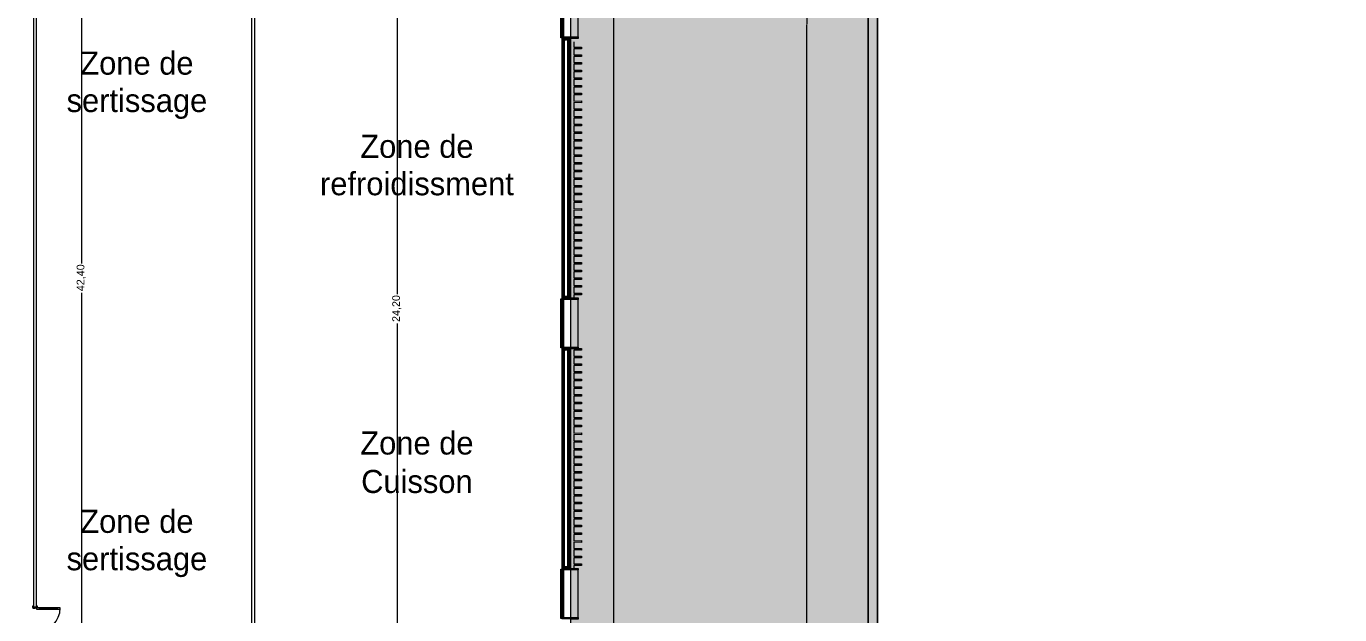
# Model space of a CAD drawing. Header units: millimetres. Extents: x -284281 to 1648660, y -821378 to -151356.
# Drawn here: x 226536 to 269221, y -234850 to -215721 of the extents above; entities that cross this region are included whole.
import ezdxf

# ---------------------------------------------------------------- set-up
doc = ezdxf.new("R2010")
doc.units = ezdxf.units.MM
doc.header["$MEASUREMENT"] = 0
doc.set_wipeout_variables(frame=1)
doc.linetypes.add('Traits', pattern=[282.222223, 141.111112, -141.111112])
doc.linetypes.add('Wipeout_Contour', pattern=[1000, 0, -1000])
for name, color, linetype in [('Cotations - 1_100', 7, 'Continuous'), ('Divers - Dessin général', 7, 'Continuous'), ('Fenêtres ARCHICAD', 7, 'Continuous'), ('Hachure', 7, 'Continuous'), ('Nouveau_0', 7, 'Continuous'), ('Portes ARCHICAD', 7, 'Continuous'), ('Sols_ Dalles', 7, 'Continuous'), ('Structure - Murs extérieurs', 7, 'Continuous'), ('TopoAlt', 7, 'Continuous')]:
    doc.layers.add(name, color=color, linetype=linetype)
doc.styles.add('STYLE_GENERE_1', font='AGENCYR.TTF')
doc.styles.add('STYLE_GENERE_2', font='arial.ttf')
doc.dimstyles.new('STYLE_GENERE__4', dxfattribs={"dimtxt": 250, "dimasz": 190, "dimexe": 0.18, "dimexo": 0.0625, "dimgap": 0, "dimtad": 0, "dimlfac": 0.001, "dimzin": 0, "dimdsep": 46, "dimtxsty": 'STYLE_GENERE_2', "dimblk": 'ARROWHEAD_6', "dimblk1": 'ARROWHEAD_6', "dimblk2": 'ARROWHEAD_6', "dimcen": 0.09, "dimse1": 1, "dimse2": 1, "dimclrd": 7, "dimclre": 7, "dimclrt": 7, "dimazin": 0, "dimtfac": 1, "dimtdec": 4, "dimtmove": 0, "dimatfit": 3, "dimfxl": 1, "dimtolj": 1, "dimtzin": 0, "dimarcsym": 0})
pattern_1 = [(45, (0, 175), (-55.684659, 55.684659), [0, -52.5, 0, -78.75]), (110, (175, 175), (74.000794, 26.934086), [0, -38.5, 0, -66.5])]
pattern_2 = [(45, (0, 0), (-7.0710678, 7.0710678), [])]

# ---------------------------------------------------------------- blocks, each defined once
blk = doc.blocks.new('Dalle_15_1', base_point=(153176, -163719))
at = {"linetype": 'Continuous', "lineweight": 0, "true_color": 0x90b349}
blk.add_hatch(color=55, dxfattribs=at).paths.add_polyline_path([(153176, -163719), (153156, -271725), (155117, -271706), (155135, -165720), (251905, -165737), (251887, -265587), (253887, -265588), (253906, -163738)])
at = {"color": 7, "linetype": 'Continuous', "lineweight": 5, "flags": 128}
blk.add_lwpolyline([(153176, -163719), (153156, -271725), (155117, -271706), (155135, -165720), (251905, -165737), (251887, -265587), (253887, -265588), (253906, -163738)], close=True, dxfattribs=at)
blk = doc.blocks.new('Fenêtre 25')
at = {"layer": 'Fenêtres ARCHICAD', "color": 7, "linetype": 'Continuous', "lineweight": 5}
for p, q in [((-800, 0), (-800, 33)), ((-800, 33), (800, 33)), ((800, 33), (800, 0)), ((-825, -530), (-825, -280)), ((-825, -280), (-775, -280)), ((-825, -280), (-800, -280)), ((-825, -280), (-800, -280)), ((-800, -30), (800, -30)), ((-800, -280), (-800, -50)), ((-800, -50), (-775, -50)), ((-800, -265), (-800, -280)), ((-800, -265), (-800, -280)), ((-775, -280), (-800, -280)), ((-775, -50), (-775, -280)), ((-775, -280), (-775, -530)), ((775, -280), (775, -50)), ((775, -50), (800, -50)), ((800, -280), (775, -280)), ((775, -280), (825, -280)), ((775, -530), (775, -280)), ((800, -50), (800, -280)), ((800, -265), (800, -280)), ((800, -265), (800, -280)), ((800, -280), (825, -280)), ((800, -280), (825, -280)), ((825, -280), (825, -530)), ((-775, -530), (-825, -530)), ((-775, -530), (775, -530)), ((825, -530), (775, -530))]:
    blk.add_line(p, q, dxfattribs=at)
at = {"layer": 'Fenêtres ARCHICAD', "color": 7, "linetype": 'Traits', "lineweight": 5}
blk.add_line((-800, 0), (800, 0), dxfattribs=at)
at = {"color": 254, "linetype": 'Wipeout_Contour', "lineweight": 0, "ltscale": 3003.33026}
blk.add_wipeout([(-750, 0), (-750, -50), (750, -50), (750, 0)], dxfattribs=at).dxf.layer = 'Fenêtres ARCHICAD'
at = {"layer": 'Fenêtres ARCHICAD', "color": 7, "linetype": 'Continuous', "lineweight": 5}
for p, q in [((-800, 0), (-750, 0)), ((-800, 0), (-800, -15)), ((-800, 0), (-800, -15)), ((-750, 0), (-750, -50)), ((-750, 0), (750, 0)), ((750, -50), (750, 0)), ((750, 0), (800, 0)), ((800, 0), (800, -15)), ((800, 0), (800, -15)), ((-800, -15), (-800, -50)), ((-800, -15), (-800, -50)), ((-750, -50), (-800, -50)), ((-800, -50), (-800, -85)), ((-800, -50), (-800, -85)), ((-800, -85), (-800, -195)), ((-800, -85), (-800, -195)), ((-800, -85), (-800, -195)), ((-800, -85), (-800, -195)), ((-800, -195), (-800, -265)), ((-800, -195), (-800, -265)), ((-800, -195), (-800, -265)), ((-800, -195), (-800, -265)), ((-750, -25), (750, -25)), ((750, -50), (-750, -50)), ((800, -50), (750, -50)), ((800, -15), (800, -50)), ((800, -15), (800, -50)), ((800, -50), (800, -85)), ((800, -50), (800, -85)), ((800, -85), (800, -195)), ((800, -85), (800, -195)), ((800, -85), (800, -195)), ((800, -85), (800, -195)), ((800, -195), (800, -265)), ((800, -195), (800, -265)), ((800, -195), (800, -265)), ((800, -195), (800, -265))]:
    blk.add_line(p, q, dxfattribs=at)
blk = doc.blocks.new('Mur_2_1', base_point=(244226, -173396))
at = {"color": 254, "linetype": 'Wipeout_Contour', "lineweight": 0, "ltscale": 1315751.663268873}
blk.add_wipeout([(244211, -216093), (244211, -224578), (244226, -224578), (244226, -216093)], dxfattribs=at)
at = {"color": 254, "linetype": 'Wipeout_Contour', "lineweight": 0, "ltscale": 1341315.311394663}
blk.add_wipeout([(244211, -226178), (244211, -233369), (244226, -233369), (244226, -226178)], dxfattribs=at)
at = {"linetype": 'Continuous', "lineweight": 5, "true_color": 0x5f5f5f}
h = blk.add_hatch(dxfattribs=at)
h.set_pattern_fill('ENDUIT_0001', color=251, style=0, pattern_type=2)
h.set_pattern_definition(pattern_1)
h.paths.add_polyline_path([(244211, -216093), (244211, -224578), (244226, -224578), (244226, -216093)])
h = blk.add_hatch(dxfattribs=at)
h.set_pattern_fill('ENDUIT_0001', color=251, style=0, pattern_type=2)
h.set_pattern_definition(pattern_1)
h.paths.add_polyline_path([(244211, -226178), (244211, -233369), (244226, -233369), (244226, -226178)])
at = {"color": 254, "linetype": 'Wipeout_Contour', "lineweight": 0, "ltscale": 1315624.458814037}
blk.add_wipeout([(244141, -216163), (244141, -224508), (244211, -224578), (244211, -216093)], dxfattribs=at)
at = {"color": 254, "linetype": 'Wipeout_Contour', "lineweight": 0, "ltscale": 1341190.71411763}
blk.add_wipeout([(244141, -226248), (244141, -233299), (244211, -233369), (244211, -226178)], dxfattribs=at)
at = {"linetype": 'Continuous', "lineweight": 5, "true_color": 0x5f5f5f}
h = blk.add_hatch(dxfattribs=at)
h.set_pattern_fill('BRIQUES_TERRE_CUITE__INT_97', color=251, style=0, pattern_type=2)
h.set_pattern_definition(pattern_2)
h.paths.add_polyline_path([(244141, -216163), (244141, -224508), (244211, -224578), (244211, -216093)])
h = blk.add_hatch(dxfattribs=at)
h.set_pattern_fill('BRIQUES_TERRE_CUITE__INT_97', color=251, style=0, pattern_type=2)
h.set_pattern_definition(pattern_2)
h.paths.add_polyline_path([(244141, -226248), (244141, -233299), (244211, -233369), (244211, -226178)])
at = {"color": 254, "linetype": 'Wipeout_Contour', "lineweight": 0, "ltscale": 1315356.219160393}
blk.add_wipeout([(244141, -216163), (244031, -216163), (244031, -224508), (244141, -224508)], dxfattribs=at)
at = {"color": 254, "linetype": 'Wipeout_Contour', "lineweight": 0, "ltscale": 1340927.774220479}
blk.add_wipeout([(244141, -226248), (244031, -226248), (244031, -233299), (244141, -233299)], dxfattribs=at)
at = {"color": 254, "linetype": 'Wipeout_Contour', "lineweight": 0, "ltscale": 1314964.803627655}
blk.add_wipeout([(243961, -216093), (243946, -216093), (243946, -224578), (243961, -224578)], dxfattribs=at)
at = {"color": 254, "linetype": 'Wipeout_Contour', "lineweight": 0, "ltscale": 1340543.472664975}
blk.add_wipeout([(243961, -226178), (243946, -226178), (243946, -233369), (243961, -233369)], dxfattribs=at)
at = {"linetype": 'Continuous', "lineweight": 5, "true_color": 0x5f5f5f}
h = blk.add_hatch(dxfattribs=at)
h.set_pattern_fill('ENDUIT_0001', color=251, style=0, pattern_type=2)
h.set_pattern_definition(pattern_1)
h.paths.add_polyline_path([(243961, -216093), (243946, -216093), (243946, -224578), (243961, -224578)])
h = blk.add_hatch(dxfattribs=at)
h.set_pattern_fill('ENDUIT_0001', color=251, style=0, pattern_type=2)
h.set_pattern_definition(pattern_1)
h.paths.add_polyline_path([(243961, -226178), (243946, -226178), (243946, -233369), (243961, -233369)])
at = {"color": 254, "linetype": 'Wipeout_Contour', "lineweight": 0, "ltscale": 1315090.97567144}
blk.add_wipeout([(243961, -224578), (244031, -224578), (244031, -216093), (243961, -216093)], dxfattribs=at)
at = {"color": 254, "linetype": 'Wipeout_Contour', "lineweight": 0, "ltscale": 1340667.235294394}
blk.add_wipeout([(243961, -233369), (244031, -233369), (244031, -226178), (243961, -226178)], dxfattribs=at)
at = {"linetype": 'Continuous', "lineweight": 5, "true_color": 0x5f5f5f}
h = blk.add_hatch(dxfattribs=at)
h.set_pattern_fill('BRIQUES_TERRE_CUITE__INT_97', color=251, style=0, pattern_type=2)
h.set_pattern_definition(pattern_2)
h.paths.add_polyline_path([(243961, -224578), (244031, -224578), (244031, -216093), (243961, -216093)])
h = blk.add_hatch(dxfattribs=at)
h.set_pattern_fill('BRIQUES_TERRE_CUITE__INT_97', color=251, style=0, pattern_type=2)
h.set_pattern_definition(pattern_2)
h.paths.add_polyline_path([(243961, -233369), (244031, -233369), (244031, -226178), (243961, -226178)])
at = {"color": 254, "linetype": 'Wipeout_Contour', "lineweight": 0, "ltscale": 1304133.142548363}
blk.add_wipeout([(244141, -216163), (244211, -216093), (244031, -216093), (244031, -216163)], dxfattribs=at)
at = {"color": 254, "linetype": 'Wipeout_Contour', "lineweight": 0, "ltscale": 1326685.764838751}
blk.add_wipeout([(244141, -224508), (244031, -224508), (244031, -224578), (244211, -224578)], dxfattribs=at)
at = {"color": 254, "linetype": 'Wipeout_Contour', "lineweight": 0, "ltscale": 1331217.230596398}
blk.add_wipeout([(244141, -226248), (244211, -226178), (244031, -226178), (244031, -226248)], dxfattribs=at)
at = {"color": 254, "linetype": 'Wipeout_Contour', "lineweight": 0, "ltscale": 1350742.399114653}
blk.add_wipeout([(244141, -233299), (244031, -233299), (244031, -233369), (244211, -233369)], dxfattribs=at)
at = {"linetype": 'Continuous', "lineweight": 5, "true_color": 0x5f5f5f}
h = blk.add_hatch(dxfattribs=at)
h.set_pattern_fill('BRIQUES_TERRE_CUITE__INT_97', color=251, style=0, pattern_type=2)
h.set_pattern_definition(pattern_2)
h.paths.add_polyline_path([(244141, -216163), (244211, -216093), (244031, -216093), (244031, -216163)])
h = blk.add_hatch(dxfattribs=at)
h.set_pattern_fill('BRIQUES_TERRE_CUITE__INT_97', color=251, style=0, pattern_type=2)
h.set_pattern_definition(pattern_2)
h.paths.add_polyline_path([(244141, -224508), (244031, -224508), (244031, -224578), (244211, -224578)])
h = blk.add_hatch(dxfattribs=at)
h.set_pattern_fill('BRIQUES_TERRE_CUITE__INT_97', color=251, style=0, pattern_type=2)
h.set_pattern_definition(pattern_2)
h.paths.add_polyline_path([(244141, -226248), (244211, -226178), (244031, -226178), (244031, -226248)])
h = blk.add_hatch(dxfattribs=at)
h.set_pattern_fill('BRIQUES_TERRE_CUITE__INT_97', color=251, style=0, pattern_type=2)
h.set_pattern_definition(pattern_2)
h.paths.add_polyline_path([(244141, -233299), (244031, -233299), (244031, -233369), (244211, -233369)])
at = {"color": 7, "linetype": 'Continuous', "lineweight": 5}
for p, q in [((243946, -216093), (243961, -216093)), ((243961, -216093), (243961, -224578)), ((243961, -216093), (243996, -216093)), ((243996, -216093), (244031, -216093)), ((244031, -216093), (244141, -216093)), ((244031, -216093), (244141, -216093)), ((244031, -224508), (244031, -216163)), ((244141, -216163), (244031, -216163)), ((244141, -216093), (244211, -216093)), ((244141, -216093), (244211, -216093)), ((244141, -224508), (244141, -216163)), ((244211, -224578), (244211, -216093)), ((244211, -216093), (244226, -216093)), ((244226, -216118), (244226, -216093)), ((244141, -224508), (244031, -224508)), ((243946, -224578), (243961, -224578)), ((243961, -224578), (243996, -224578)), ((243996, -224578), (244031, -224578)), ((244031, -224578), (244141, -224578)), ((244031, -224578), (244141, -224578)), ((244141, -224578), (244211, -224578)), ((244141, -224578), (244211, -224578)), ((244211, -224578), (244226, -224578)), ((244226, -224578), (244226, -224553)), ((243946, -226178), (243961, -226178)), ((243961, -226178), (243961, -233369)), ((243961, -226178), (243996, -226178)), ((243996, -226178), (244031, -226178)), ((244031, -226178), (244141, -226178)), ((244031, -226178), (244141, -226178)), ((244141, -226178), (244211, -226178)), ((244141, -226178), (244211, -226178)), ((244211, -233369), (244211, -226178)), ((244211, -226178), (244226, -226178)), ((244226, -226203), (244226, -226178)), ((244031, -233299), (244031, -226248)), ((244141, -226248), (244031, -226248)), ((244141, -233299), (244141, -226248)), ((243946, -233369), (243961, -233369)), ((243961, -233369), (243996, -233369)), ((243996, -233369), (244031, -233369)), ((244141, -233299), (244031, -233299)), ((244031, -233369), (244141, -233369)), ((244031, -233369), (244141, -233369)), ((244141, -233369), (244211, -233369)), ((244141, -233369), (244211, -233369)), ((244211, -233369), (244226, -233369)), ((244226, -233369), (244226, -233344))]:
    blk.add_line(p, q, dxfattribs=at)
at = {"color": 7, "linetype": 'Continuous', "lineweight": 5, "flags": 128}
for points in [[(243946, -216093), (243946, -224578)], [(244226, -224578), (244226, -216093)], [(243946, -226178), (243946, -233369)], [(244226, -233369), (244226, -226178)]]:
    blk.add_lwpolyline(points, dxfattribs=at)
at = {"layer": 'Fenêtres ARCHICAD', "color": 7, "linetype": 'Continuous', "lineweight": 5, "zscale": 1000, "rotation": 89.99999999999997}
for p in [(243946, -215293), (243946, -225378), (243946, -234169)]:
    blk.add_blockref('Fenêtre 25', p, dxfattribs=at)
blk = doc.blocks.new('Mur_54_1', base_point=(254206, -163438))
at = {"layer": 'TopoAlt', "color": 211, "linetype": 'Continuous', "lineweight": 5, "true_color": 0xfe55ff, "flags": 128}
for points in [[(253906, -163738), (253886, -270769)], [(254186, -271068), (254206, -163738)]]:
    blk.add_lwpolyline(points, dxfattribs=at)
blk = doc.blocks.new('Porte double 25_8')
at = {"layer": 'Portes ARCHICAD', "color": 7, "linetype": 'Continuous', "lineweight": 5}
for p, q in [((-772, 772), (-772, 672)), ((-732, 772), (-772, 772)), ((-772, 672), (-732, 672)), ((-752, 672), (-752, 100)), ((-732, 672), (-732, 772)), ((732, 672), (732, 772)), ((732, 772), (772, 772)), ((772, 672), (732, 672)), ((752, 672), (752, 100)), ((772, 772), (772, 672)), ((-787, 4), (-837, 4)), ((-837, 4), (-837, -15)), ((-772, 0), (-800, 0)), ((-800, 0), (-800, -115)), ((-787, -15), (-787, 4)), ((-732, 100), (-772, 100)), ((-772, 100), (-772, 0)), ((-772, -40), (-772, 0)), ((-772, 0), (-732, 0)), ((-732, 0), (-732, 100)), ((732, 0), (732, 100)), ((732, 100), (772, 100)), ((772, 0), (732, 0)), ((772, 100), (772, 0)), ((800, 0), (772, 0)), ((772, 0), (772, -40)), ((837, 4), (787, 4)), ((787, 4), (787, -15)), ((800, -115), (800, 0)), ((837, -15), (837, 4)), ((-837, -15), (-787, -15)), ((-800, -15), (-837, -15)), ((-800, -15), (-837, -15)), ((-787, -115), (-837, -115)), ((-837, -115), (-837, -134)), ((-800, -115), (-837, -115)), ((-800, -115), (-837, -115)), ((-837, -134), (-787, -134)), ((-800, -115), (-800, -15)), ((-800, -115), (-800, -15)), ((-800, -115), (-760, -115)), ((-787, -134), (-787, -115)), ((-760, -40), (-772, -40)), ((-760, -115), (-760, -40)), ((772, -40), (760, -40)), ((760, -40), (760, -115)), ((760, -115), (800, -115)), ((787, -15), (837, -15)), ((837, -115), (787, -115)), ((787, -115), (787, -134)), ((787, -134), (837, -134)), ((800, -115), (800, -15)), ((800, -115), (800, -15)), ((800, -15), (837, -15)), ((800, -15), (837, -15)), ((800, -115), (837, -115)), ((800, -115), (837, -115)), ((837, -134), (837, -115))]:
    blk.add_line(p, q, dxfattribs=at)
at = {"layer": 'Portes ARCHICAD', "color": 7, "linetype": 'Continuous', "lineweight": 5, "flags": 128}
for points in [[(-772, 672), (-772, 100), (-752, 100), (-752, 672)], [(-752, 672), (-752, 100), (-732, 100), (-732, 672)], [(752, 672), (752, 100), (732, 100), (732, 672)], [(772, 672), (772, 100), (752, 100), (752, 672)]]:
    blk.add_lwpolyline(points, close=True, dxfattribs=at)
at = {"layer": 'Portes ARCHICAD', "color": 7, "linetype": 'Continuous', "lineweight": 5}
for centre, start, end in [((-772, 0), 0, 90), ((772, 0), 90, 180)]:
    blk.add_arc(centre, 772, start, end, dxfattribs=at)
blk = doc.blocks.new('Mur_173_1', base_point=(233861, -237106))
at = {"layer": 'Structure - Murs extérieurs', "color": 7, "linetype": 'Continuous', "lineweight": 5}
for p, q in [((233861, -213176), (233861, -213139)), ((233861, -213176), (233961, -213176)), ((233961, -213176), (233961, -213139)), ((233861, -214776), (233861, -214813)), ((233861, -214776), (233961, -214776)), ((233961, -214776), (233961, -214813))]:
    blk.add_line(p, q, dxfattribs=at)
at = {"layer": 'Structure - Murs extérieurs', "color": 7, "linetype": 'Continuous', "lineweight": 5, "flags": 128}
for points in [[(233861, -212806), (233861, -213176)], [(233961, -213176), (233961, -212806)], [(233861, -214776), (233861, -237006)], [(233961, -237006), (233961, -214776)]]:
    blk.add_lwpolyline(points, dxfattribs=at)
at = {"layer": 'Portes ARCHICAD', "color": 7, "linetype": 'Continuous', "lineweight": 5, "zscale": 1000, "rotation": 270}
blk.add_blockref('Porte double 25_8', (233976, -213976), dxfattribs=at)
blk = doc.blocks.new('Porte double 25_7')
at = {"layer": 'Portes ARCHICAD', "color": 7, "linetype": 'Continuous', "lineweight": 5}
for p, q in [((-772, 772), (-772, 672)), ((-732, 772), (-772, 772)), ((-772, 672), (-732, 672)), ((-752, 672), (-752, 100)), ((-732, 672), (-732, 772)), ((732, 672), (732, 772)), ((732, 772), (772, 772)), ((772, 672), (732, 672)), ((752, 672), (752, 100)), ((772, 772), (772, 672)), ((-837, 0), (-837, 19)), ((-837, 19), (-787, 19)), ((-787, 0), (-837, 0)), ((-800, 0), (-837, 0)), ((-800, 0), (-837, 0)), ((-772, 0), (-800, 0)), ((-800, 0), (-800, -115)), ((-800, 0), (-800, -100)), ((-800, 0), (-800, -100)), ((-787, 19), (-787, 0)), ((-732, 100), (-772, 100)), ((-772, 100), (-772, 0)), ((-772, -40), (-772, 0)), ((-772, 0), (-732, 0)), ((-732, 0), (-732, 100)), ((732, 0), (732, 100)), ((732, 100), (772, 100)), ((772, 0), (732, 0)), ((772, 100), (772, 0)), ((800, 0), (772, 0)), ((772, 0), (772, -40)), ((787, 19), (837, 19)), ((787, 0), (787, 19)), ((837, 0), (787, 0)), ((800, -115), (800, 0)), ((800, 0), (800, -100)), ((800, 0), (800, -100)), ((800, 0), (837, 0)), ((800, 0), (837, 0)), ((837, 19), (837, 0)), ((-837, -119), (-837, -100)), ((-837, -100), (-787, -100)), ((-800, -100), (-837, -100)), ((-800, -100), (-837, -100)), ((-787, -119), (-837, -119)), ((-800, -115), (-760, -115)), ((-787, -100), (-787, -119)), ((-760, -40), (-772, -40)), ((-760, -115), (-760, -40)), ((772, -40), (760, -40)), ((760, -40), (760, -115)), ((760, -115), (800, -115)), ((787, -100), (837, -100)), ((787, -119), (787, -100)), ((837, -119), (787, -119)), ((800, -100), (837, -100)), ((800, -100), (837, -100)), ((837, -100), (837, -119))]:
    blk.add_line(p, q, dxfattribs=at)
at = {"layer": 'Portes ARCHICAD', "color": 7, "linetype": 'Continuous', "lineweight": 5, "flags": 128}
for points in [[(-772, 672), (-772, 100), (-752, 100), (-752, 672)], [(-752, 672), (-752, 100), (-732, 100), (-732, 672)], [(752, 672), (752, 100), (732, 100), (732, 672)], [(772, 672), (772, 100), (752, 100), (752, 672)]]:
    blk.add_lwpolyline(points, close=True, dxfattribs=at)
at = {"layer": 'Portes ARCHICAD', "color": 7, "linetype": 'Continuous', "lineweight": 5}
for centre, start, end in [((-772, 0), 0, 90), ((772, 0), 90, 180)]:
    blk.add_arc(centre, 772, start, end, dxfattribs=at)
blk = doc.blocks.new('Mur_174_1', base_point=(226766, -237106))
at = {"layer": 'Structure - Murs extérieurs', "color": 7, "linetype": 'Continuous', "lineweight": 5}
for p, q in [((226766, -234600), (226766, -234563)), ((226866, -234600), (226766, -234600)), ((226866, -234600), (226866, -234563))]:
    blk.add_line(p, q, dxfattribs=at)
at = {"layer": 'Structure - Murs extérieurs', "color": 7, "linetype": 'Continuous', "lineweight": 5, "flags": 128}
for points in [[(226766, -187606), (226766, -234600)], [(226866, -234600), (226866, -202706)]]:
    blk.add_lwpolyline(points, dxfattribs=at)
at = {"layer": 'Portes ARCHICAD', "color": 7, "linetype": 'Continuous', "lineweight": 5, "zscale": 1000, "rotation": 270}
blk.add_blockref('Porte double 25_7', (226866, -235400), dxfattribs=at)
blk = doc.blocks.new('Tôle profilée 25_8')
at = {"color": 7, "linetype": 'Continuous', "lineweight": 5}
for p, q in [((-250, 7177.5), (-250, 7150)), ((0, 7176.5), (-250, 7177.5)), ((-250, 7150), (-250, 7122.5)), ((-250, 7122.5), (0, 7123.5)), ((-250, 6927.5), (-250, 6900)), ((0, 6926.5), (-250, 6927.5)), ((-250, 6900), (-250, 6872.5)), ((-250, 6872.5), (0, 6873.5)), ((0, 7191.9), (0, 7176.5)), ((0, 7123.5), (0, 6926.5)), ((0, 6873.5), (0, 6676.5)), ((-250, 6677.5), (-250, 6650)), ((0, 6676.5), (-250, 6677.5)), ((-250, 6650), (-250, 6622.5)), ((-250, 6622.5), (0, 6623.5)), ((-250, 6427.5), (-250, 6400)), ((0, 6426.5), (-250, 6427.5)), ((0, 6623.5), (0, 6426.5)), ((-250, 6400), (-250, 6372.5)), ((-250, 6372.5), (0, 6373.5)), ((-250, 6177.5), (-250, 6150)), ((0, 6176.5), (-250, 6177.5)), ((-250, 6150), (-250, 6122.5)), ((-250, 6122.5), (0, 6123.5)), ((0, 6373.5), (0, 6176.5)), ((0, 6123.5), (0, 5926.5)), ((-250, 5927.5), (-250, 5900)), ((0, 5926.5), (-250, 5927.5)), ((-250, 5900), (-250, 5872.5)), ((-250, 5872.5), (0, 5873.5)), ((-250, 5677.5), (-250, 5650)), ((0, 5676.5), (-250, 5677.5)), ((-250, 5650), (-250, 5622.5)), ((-250, 5622.5), (0, 5623.5)), ((0, 5873.5), (0, 5676.5)), ((0, 5623.5), (0, 5426.5)), ((-250, 5427.5), (-250, 5400)), ((0, 5426.5), (-250, 5427.5)), ((-250, 5400), (-250, 5372.5)), ((-250, 5372.5), (0, 5373.5)), ((-250, 5177.5), (-250, 5150)), ((0, 5176.5), (-250, 5177.5)), ((-250, 5150), (-250, 5122.5)), ((-250, 5122.5), (0, 5123.5)), ((0, 5373.5), (0, 5176.5)), ((0, 5123.5), (0, 4926.5)), ((-250, 4927.5), (-250, 4900)), ((0, 4926.5), (-250, 4927.5)), ((-250, 4900), (-250, 4872.5)), ((-250, 4872.5), (0, 4873.5)), ((0, 4873.5), (0, 4676.5)), ((-250, 4677.5), (-250, 4650)), ((0, 4676.5), (-250, 4677.5)), ((-250, 4650), (-250, 4622.5)), ((-250, 4622.5), (0, 4623.5)), ((-250, 4427.5), (-250, 4400)), ((0, 4426.5), (-250, 4427.5)), ((-250, 4400), (-250, 4372.5)), ((-250, 4372.5), (0, 4373.5)), ((0, 4623.5), (0, 4426.5)), ((0, 4373.5), (0, 4176.5)), ((-250, 4177.5), (-250, 4150)), ((0, 4176.5), (-250, 4177.5)), ((-250, 4150), (-250, 4122.5)), ((-250, 4122.5), (0, 4123.5)), ((-250, 3927.5), (-250, 3900)), ((0, 3926.5), (-250, 3927.5)), ((-250, 3900), (-250, 3872.5)), ((-250, 3872.5), (0, 3873.5)), ((0, 4123.5), (0, 3926.5)), ((0, 3873.5), (0, 3676.5)), ((-250, 3677.5), (-250, 3650)), ((0, 3676.5), (-250, 3677.5)), ((-250, 3650), (-250, 3622.5)), ((-250, 3622.5), (0, 3623.5)), ((-250, 3427.5), (-250, 3400)), ((0, 3426.5), (-250, 3427.5)), ((0, 3623.5), (0, 3426.5)), ((-250, 3400), (-250, 3372.5)), ((-250, 3372.5), (0, 3373.5)), ((-250, 3177.5), (-250, 3150)), ((0, 3176.5), (-250, 3177.5)), ((-250, 3150), (-250, 3122.5)), ((-250, 3122.5), (0, 3123.5)), ((0, 3373.5), (0, 3176.5)), ((0, 3123.5), (0, 2926.5)), ((-250, 2927.5), (-250, 2900)), ((0, 2926.5), (-250, 2927.5)), ((-250, 2900), (-250, 2872.5)), ((-250, 2872.5), (0, 2873.5)), ((-250, 2677.5), (-250, 2650)), ((0, 2676.5), (-250, 2677.5)), ((-250, 2650), (-250, 2622.5)), ((-250, 2622.5), (0, 2623.5)), ((0, 2873.5), (0, 2676.5)), ((0, 2623.5), (0, 2426.5)), ((-250, 2427.5), (-250, 2400)), ((0, 2426.5), (-250, 2427.5)), ((-250, 2400), (-250, 2372.5)), ((-250, 2372.5), (0, 2373.5)), ((-250, 2177.5), (-250, 2150)), ((0, 2176.5), (-250, 2177.5)), ((-250, 2150), (-250, 2122.5)), ((0, 2373.5), (0, 2176.5)), ((-250, 2122.5), (0, 2123.5)), ((-250, 1927.5), (-250, 1900)), ((0, 1926.5), (-250, 1927.5)), ((-250, 1900), (-250, 1872.5)), ((-250, 1872.5), (0, 1873.5)), ((0, 2123.5), (0, 1926.5)), ((0, 1873.5), (0, 1676.5)), ((-250, 1677.5), (-250, 1650)), ((0, 1676.5), (-250, 1677.5)), ((-250, 1650), (-250, 1622.5)), ((-250, 1622.5), (0, 1623.5)), ((-250, 1427.5), (-250, 1400)), ((0, 1426.5), (-250, 1427.5)), ((-250, 1400), (-250, 1372.5)), ((-250, 1372.5), (0, 1373.5)), ((0, 1623.5), (0, 1426.5)), ((0, 1373.5), (0, 1176.5)), ((-250, 1177.5), (-250, 1150)), ((0, 1176.5), (-250, 1177.5)), ((-250, 1150), (-250, 1122.5)), ((-250, 1122.5), (0, 1123.5)), ((-250, 927.5), (-250, 900)), ((0, 926.5), (-250, 927.5)), ((-250, 900), (-250, 872.5)), ((-250, 872.5), (0, 873.5)), ((0, 1123.5), (0, 926.5)), ((0, 873.5), (0, 676.5)), ((-250, 677.5), (-250, 650)), ((0, 676.5), (-250, 677.5)), ((-250, 650), (-250, 622.5)), ((-250, 622.5), (0, 623.5)), ((-250, 427.5), (-250, 400)), ((0, 426.5), (-250, 427.5)), ((0, 623.5), (0, 426.5)), ((-250, 400), (-250, 372.5)), ((-250, 372.5), (0, 373.5)), ((-250, 177.5), (-250, 150)), ((0, 176.5), (-250, 177.5)), ((-250, 150), (-250, 122.5)), ((-250, 122.5), (0, 123.5)), ((0, 373.5), (0, 176.5)), ((0, 123.5), (0, 0))]:
    blk.add_line(p, q, dxfattribs=at)
blk = doc.blocks.new('Tôle profilée 25')
at = {"color": 7, "linetype": 'Continuous', "lineweight": 5}
for p, q in [((-250, 8177.5), (-250, 8150)), ((0, 8176.5), (-250, 8177.5)), ((-250, 8150), (-250, 8122.5)), ((-250, 8122.5), (0, 8123.5)), ((0, 8347.3), (0, 8176.5)), ((0, 8123.5), (0, 7926.5)), ((-250, 7927.5), (-250, 7900)), ((0, 7926.5), (-250, 7927.5)), ((-250, 7900), (-250, 7872.5)), ((-250, 7872.5), (0, 7873.5)), ((0, 7873.5), (0, 7676.5)), ((-250, 7677.5), (-250, 7650)), ((0, 7676.5), (-250, 7677.5)), ((-250, 7650), (-250, 7622.5)), ((-250, 7622.5), (0, 7623.5)), ((-250, 7427.5), (-250, 7400)), ((0, 7426.5), (-250, 7427.5)), ((-250, 7400), (-250, 7372.5)), ((-250, 7372.5), (0, 7373.5)), ((0, 7623.5), (0, 7426.5)), ((0, 7373.5), (0, 7176.5)), ((-250, 7177.5), (-250, 7150)), ((0, 7176.5), (-250, 7177.5)), ((-250, 7150), (-250, 7122.5)), ((-250, 7122.5), (0, 7123.5)), ((-250, 6927.5), (-250, 6900)), ((0, 6926.5), (-250, 6927.5)), ((-250, 6900), (-250, 6872.5)), ((-250, 6872.5), (0, 6873.5)), ((0, 7123.5), (0, 6926.5)), ((0, 6873.5), (0, 6676.5)), ((-250, 6677.5), (-250, 6650)), ((0, 6676.5), (-250, 6677.5)), ((-250, 6650), (-250, 6622.5)), ((-250, 6622.5), (0, 6623.5)), ((-250, 6427.5), (-250, 6400)), ((0, 6426.5), (-250, 6427.5)), ((0, 6623.5), (0, 6426.5)), ((-250, 6400), (-250, 6372.5)), ((-250, 6372.5), (0, 6373.5)), ((-250, 6177.5), (-250, 6150)), ((0, 6176.5), (-250, 6177.5)), ((-250, 6150), (-250, 6122.5)), ((-250, 6122.5), (0, 6123.5)), ((0, 6373.5), (0, 6176.5)), ((0, 6123.5), (0, 5926.5)), ((-250, 5927.5), (-250, 5900)), ((0, 5926.5), (-250, 5927.5)), ((-250, 5900), (-250, 5872.5)), ((-250, 5872.5), (0, 5873.5)), ((-250, 5677.5), (-250, 5650)), ((0, 5676.5), (-250, 5677.5)), ((-250, 5650), (-250, 5622.5)), ((-250, 5622.5), (0, 5623.5)), ((0, 5873.5), (0, 5676.5)), ((0, 5623.5), (0, 5426.5)), ((-250, 5427.5), (-250, 5400)), ((0, 5426.5), (-250, 5427.5)), ((-250, 5400), (-250, 5372.5)), ((-250, 5372.5), (0, 5373.5)), ((-250, 5177.5), (-250, 5150)), ((0, 5176.5), (-250, 5177.5)), ((-250, 5150), (-250, 5122.5)), ((-250, 5122.5), (0, 5123.5)), ((0, 5373.5), (0, 5176.5)), ((0, 5123.5), (0, 4926.5)), ((-250, 4927.5), (-250, 4900)), ((0, 4926.5), (-250, 4927.5)), ((-250, 4900), (-250, 4872.5)), ((-250, 4872.5), (0, 4873.5)), ((0, 4873.5), (0, 4676.5)), ((-250, 4677.5), (-250, 4650)), ((0, 4676.5), (-250, 4677.5)), ((-250, 4650), (-250, 4622.5)), ((-250, 4622.5), (0, 4623.5)), ((-250, 4427.5), (-250, 4400)), ((0, 4426.5), (-250, 4427.5)), ((-250, 4400), (-250, 4372.5)), ((-250, 4372.5), (0, 4373.5)), ((0, 4623.5), (0, 4426.5)), ((0, 4373.5), (0, 4176.5)), ((-250, 4177.5), (-250, 4150)), ((0, 4176.5), (-250, 4177.5)), ((-250, 4150), (-250, 4122.5)), ((-250, 4122.5), (0, 4123.5)), ((-250, 3927.5), (-250, 3900)), ((0, 3926.5), (-250, 3927.5)), ((-250, 3900), (-250, 3872.5)), ((-250, 3872.5), (0, 3873.5)), ((0, 4123.5), (0, 3926.5)), ((0, 3873.5), (0, 3676.5)), ((-250, 3677.5), (-250, 3650)), ((0, 3676.5), (-250, 3677.5)), ((-250, 3650), (-250, 3622.5)), ((-250, 3622.5), (0, 3623.5)), ((-250, 3427.5), (-250, 3400)), ((0, 3426.5), (-250, 3427.5)), ((0, 3623.5), (0, 3426.5)), ((-250, 3400), (-250, 3372.5)), ((-250, 3372.5), (0, 3373.5)), ((-250, 3177.5), (-250, 3150)), ((0, 3176.5), (-250, 3177.5)), ((-250, 3150), (-250, 3122.5)), ((-250, 3122.5), (0, 3123.5)), ((0, 3373.5), (0, 3176.5)), ((0, 3123.5), (0, 2926.5)), ((-250, 2927.5), (-250, 2900)), ((0, 2926.5), (-250, 2927.5)), ((-250, 2900), (-250, 2872.5)), ((-250, 2872.5), (0, 2873.5)), ((-250, 2677.5), (-250, 2650)), ((0, 2676.5), (-250, 2677.5)), ((-250, 2650), (-250, 2622.5)), ((-250, 2622.5), (0, 2623.5)), ((0, 2873.5), (0, 2676.5)), ((0, 2623.5), (0, 2426.5)), ((-250, 2427.5), (-250, 2400)), ((0, 2426.5), (-250, 2427.5)), ((-250, 2400), (-250, 2372.5)), ((-250, 2372.5), (0, 2373.5)), ((-250, 2177.5), (-250, 2150)), ((0, 2176.5), (-250, 2177.5)), ((-250, 2150), (-250, 2122.5)), ((0, 2373.5), (0, 2176.5)), ((-250, 2122.5), (0, 2123.5)), ((-250, 1927.5), (-250, 1900)), ((0, 1926.5), (-250, 1927.5)), ((-250, 1900), (-250, 1872.5)), ((-250, 1872.5), (0, 1873.5)), ((0, 2123.5), (0, 1926.5)), ((0, 1873.5), (0, 1676.5)), ((-250, 1677.5), (-250, 1650)), ((0, 1676.5), (-250, 1677.5)), ((-250, 1650), (-250, 1622.5)), ((-250, 1622.5), (0, 1623.5)), ((-250, 1427.5), (-250, 1400)), ((0, 1426.5), (-250, 1427.5)), ((-250, 1400), (-250, 1372.5)), ((-250, 1372.5), (0, 1373.5)), ((0, 1623.5), (0, 1426.5)), ((0, 1373.5), (0, 1176.5)), ((-250, 1177.5), (-250, 1150)), ((0, 1176.5), (-250, 1177.5)), ((-250, 1150), (-250, 1122.5)), ((-250, 1122.5), (0, 1123.5)), ((-250, 927.5), (-250, 900)), ((0, 926.5), (-250, 927.5)), ((-250, 900), (-250, 872.5)), ((-250, 872.5), (0, 873.5)), ((0, 1123.5), (0, 926.5)), ((0, 873.5), (0, 676.5)), ((-250, 677.5), (-250, 650)), ((0, 676.5), (-250, 677.5)), ((-250, 650), (-250, 622.5)), ((-250, 622.5), (0, 623.5)), ((-250, 427.5), (-250, 400)), ((0, 426.5), (-250, 427.5)), ((0, 623.5), (0, 426.5)), ((-250, 400), (-250, 372.5)), ((-250, 372.5), (0, 373.5)), ((-250, 177.5), (-250, 150)), ((0, 176.5), (-250, 177.5)), ((-250, 150), (-250, 122.5)), ((-250, 122.5), (0, 123.5)), ((0, 373.5), (0, 176.5)), ((0, 123.5), (0, 0))]:
    blk.add_line(p, q, dxfattribs=at)
blk = doc.blocks.new('*D478')
at = {"layer": 'Cotations - 1_100', "color": 7, "linetype": 'Continuous', "lineweight": 5, "transparency": 16777216}
for p, q in [((238788, -212806), (238413, -212806)), ((238701, -212906), (238501, -212706)), ((238601, -224428), (238601, -212806)), ((238601, -237006), (238601, -225383)), ((238788, -237006), (238413, -237006)), ((238501, -236906), (238701, -237106))]:
    blk.add_line(p, q, dxfattribs=at)
at = {"layer": 'Cotations - 1_100', "color": 7, "lineweight": 5, "transparency": 16777216, "char_height": 250, "attachment_point": 7, "rotation": 90, "style": 'STYLE_GENERE_2'}
for s, insert in [('\\A1;{\\pql;\\fArial|b0|i0|c0|p38;0,10}', (238388, -213088)), ('\\A1;{\\pql;\\fArial|b0|i0|c0|p38;24,20}', (238726, -225333))]:
    blk.add_mtext(s, dxfattribs=dict(at, insert=insert))
blk = doc.blocks.new('ARROWHEAD_6')
at = {"color": 0, "linetype": 'Continuous', "lineweight": 0}
for p, q in [((0, 0), (-1, 0)), ((-0.5, -0.5), (0.5, 0.5))]:
    blk.add_line(p, q, dxfattribs=at)
blk = doc.blocks.new('*D575')
at = {"layer": 'Cotations - 1_100', "color": 7, "linetype": 'Continuous', "lineweight": 5, "transparency": 16777216}
for p, q in [((220926, -232403), (220726, -232203)), ((221014, -232303), (220639, -232303)), ((220826, -238227), (220826, -232303)), ((220826, -245106), (220826, -239182)), ((220726, -245006), (220926, -245206)), ((221014, -245106), (220639, -245106)), ((220926, -245306), (220726, -245106))]:
    blk.add_line(p, q, dxfattribs=at)
at = {"layer": 'Cotations - 1_100', "color": 7, "lineweight": 5, "transparency": 16777216, "char_height": 250, "attachment_point": 7, "rotation": 90, "style": 'STYLE_GENERE_2'}
for s, insert in [('\\A1;{\\pql;\\fArial|b0|i0|c0|p38;0,10}', (220614, -232586)), ('\\A1;{\\pql;\\fArial|b0|i0|c0|p38;12,80}', (220951, -239132))]:
    blk.add_mtext(s, dxfattribs=dict(at, insert=insert))
blk = doc.blocks.new('*D587')
at = {"layer": 'Cotations - 1_100', "color": 7, "linetype": 'Continuous', "lineweight": 5, "transparency": 16777216}
for p, q in [((228533, -202706), (228158, -202706)), ((228445, -202806), (228245, -202606)), ((228345, -223428), (228345, -202706)), ((228345, -245106), (228345, -224383)), ((228245, -245006), (228445, -245206)), ((228533, -245106), (228158, -245106)), ((228445, -245306), (228245, -245106))]:
    blk.add_line(p, q, dxfattribs=at)
at = {"layer": 'Cotations - 1_100', "color": 7, "lineweight": 5, "transparency": 16777216, "char_height": 250, "attachment_point": 7, "rotation": 90, "style": 'STYLE_GENERE_2'}
for s, insert in [('\\A1;{\\pql;\\fArial|b0|i0|c0|p38;0,10}', (228133, -202988)), ('\\A1;{\\pql;\\fArial|b0|i0|c0|p38;42,40}', (228470, -224333))]:
    blk.add_mtext(s, dxfattribs=dict(at, insert=insert))

msp = doc.modelspace()

# ---------------------------------------------------------------- hatches: boundary and pattern name
at = {"linetype": 'Continuous', "lineweight": 0, "true_color": 0x6f6f6f}
h = msp.add_hatch(color=8, dxfattribs=at)
h.paths.add_polyline_path([(141848.4421, -295062.57111), (269220.82107, -293826.86817), (269220.82107, -270902.73426), (268763.04853, -270902.73426), (254213.59981, -271040.57524), (254213.59981, -163437.63526), (153156.19977, -163437.63526), (153156.19977, -271040.57524), (153182.9625, -271040.57014), (153183.14559, -272000.51417, -0.4094273642), (149183.68145, -275935.04226), (141848.4421, -275935.04226)])
h.paths.add_polyline_path([(158435.58359, -260639.95299), (155145.58359, -260639.95299), (155145.58359, -248364.9528), (155145.58359, -243089.97435), (155145.58359, -242189.97435), (158435.58359, -242189.97435)], flags=0)
h.paths.add_polyline_path([(161503.43335, -171995.57011), (161503.43335, -193810.57122), (161503.43335, -230015.57011), (161503.43335, -260810.57129), (196775.04197, -260810.57129), (196775.04197, -222495.57011), (186955.54197, -222495.57011), (186955.54197, -218295.57011), (196754.55038, -218295.57011), (196754.55038, -208495.57004), (196754.55038, -204495.57011), (193355.54197, -204495.57011), (193355.54197, -195161.53481), (195576.03357, -195161.53481), (195576.03357, -189810.57129), (217850.06795, -189810.57129), (217850.06795, -262266.88531), (245610.04479, -262266.88531), (245610.04479, -253395.57129), (245626.03357, -253395.57129), (246426.03357, -253395.57129), (247826.03357, -253395.57129), (247826.03357, -248005.57129), (247826.03357, -246605.57129), (245626.03357, -246605.57129), (245610.04479, -246605.57129), (245610.04479, -171995.57011), (212806.27958, -171995.57011)], flags=0)
h.paths.add_polyline_path([(162737.04244, -269433.91257, -0.0903186603), (162858.77258, -268727.62319, -0.2014487277), (163912.63869, -267592.73981, -0.1042114453), (164718.00561, -267415.05524), (165317.97869, -267409.37112, -0.1040446075), (166125.35422, -267571.24421, -0.2382554567), (167284.25653, -268953.31764, -0.0551886218), (167336.83602, -269390.33428), (167338.93075, -269611.43843), (167351.04633, -270890.26697), (167092.5827, -271892.76052, -0.2679491924), (165370.08316, -272909.1243), (164770.11009, -272914.80843, -0.1937174639), (163379.25202, -272370.18517, -0.0705687558), (163028.66346, -271931.26196, -0.1316524976), (162751.25276, -270933.84526)], flags=0)
h.paths.add_polyline_path([(175327.75206, -275599.00212, -0.4157910988), (173316.98603, -273599.0311), (173316.98603, -273452.05237), (173330.48786, -267377.82411, -0.3805567013), (175316.98603, -265609.82626), (175394.71409, -265609.82626), (175394.71409, -270609.82626), (190394.71409, -270609.82626), (190394.71409, -265609.82626), (195356.19118, -265609.82626, -0.4142135624), (196856.19118, -267109.82626), (196856.19118, -273660.69924, -0.3455016121), (195137.28541, -275433.43196)], flags=0)
h.paths.add_polyline_path([(205510.09252, -271504.08297, -0.1344739343), (205230.94767, -270484.93746), (205230.94767, -268984.93746, -0.4142135624), (207230.94767, -266984.93746), (207830.94767, -266984.93746, -0.4142135624), (209830.94767, -268984.93746), (209830.94767, -270484.93746, -0.1288203455), (209574.03043, -271465.58136, -0.2709362909), (207830.94767, -272484.93746), (207230.94767, -272484.93746, -0.2649799965)], flags=0)
h.paths.add_polyline_path([(217862.68721, -273329.32486), (217869.94938, -267730.33623, -0.0985615086), (218100.71805, -266943.72092), (218117.68082, -266951.54513, -0.2588490016), (219955.479, -265605.82722), (219953.14148, -265587.29374), (220637.56856, -265587.29374), (220637.56856, -265687.29374), (220637.56856, -270687.29374), (250537.56856, -270687.29374), (250537.56856, -265687.29374), (252208.00356, -265687.29374), (254186.29382, -265687.29374), (254186.29382, -267687.29374), (254186.29382, -271062.25464, 0.001345761), (254186.3228, -271073.02067), (254197.20856, -273095.23292, -0.4142135624), (252208.00356, -275105.96997), (243484.53401, -275105.96997, -0.0051889555), (243431.43827, -275116.10287), (235447.992, -275196.19066), (220071.01237, -275253.23979, -0.3865533313), (217873.0891, -273475.38502, -0.0251892193)], flags=0)
at = {"linetype": 'Continuous', "lineweight": 0, "true_color": 0x90b349}
msp.add_hatch(color=55, dxfattribs=at).paths.add_polyline_path([(153135.73629, -163719.4882), (153116.29773, -271660.98042), (155116.2977, -271661.34059), (155135.37608, -165719.84833), (251905.26212, -165737.27506), (251887.35693, -265587.29374), (253887.35689, -265587.6539), (253905.62225, -163737.63526)])
at = {"layer": 'Sols_ Dalles', "linetype": 'Continuous', "lineweight": 0, "true_color": 0x2e271c}
msp.add_hatch(color=250, dxfattribs=at).paths.add_polyline_path([(161503.43335, -171995.57011), (161503.43335, -230015.57011), (161503.43335, -260810.57129), (196775.04197, -260810.57129), (196775.04197, -260795.57129), (196775.04197, -258649.98223), (196775.04197, -258010.55782), (196775.04197, -222495.57011), (186955.54197, -222495.57011), (186955.54197, -218295.57011), (196754.55038, -218295.57011), (196754.55038, -204495.57011), (193355.54197, -204495.57011), (193355.54197, -195161.53481), (195576.03357, -195161.53481), (195576.03357, -189810.57129), (217805.54197, -189810.57129), (217805.54197, -253395.57011), (217805.54197, -253415.57129), (219205.54197, -253415.57129), (219205.54197, -253395.57011), (219205.54197, -188410.57129), (191955.54197, -188410.57129), (191955.54197, -190035.07573), (194140.4759, -190023.06089), (194160.9675, -193749.51998), (191976.03357, -193761.53481), (191955.54197, -200380.57011), (191955.54197, -205895.57011), (195354.55038, -205895.57011), (195354.55038, -216895.57011), (185555.54197, -216895.57011), (185555.54197, -223895.57011), (195354.55038, -223895.57011), (195354.55038, -258649.98223), (195354.55038, -259410.57129), (163990.22193, -259410.57129), (162860.68142, -259410.57129), (162860.68142, -231415.57011), (162860.68142, -173395.57011), (244226.03357, -173395.57011), (244226.03357, -248005.57129), (245626.03357, -248005.57129), (246426.03357, -248005.57129), (246426.03357, -251817.03038), (245610.04479, -251817.03038), (244211.03357, -251817.03038), (244211.03357, -253395.57129), (246426.03357, -253395.57129), (247826.03357, -253395.57129), (247826.03357, -248005.57129), (247826.03357, -246605.57129), (245626.03357, -246605.57129), (245626.03357, -171995.57011)])

# ---------------------------------------------------------------- linework, layer by layer
at = {"color": 9, "linetype": 'Continuous', "lineweight": 5}
msp.add_lwpolyline([(149183.68145, -275935.04226), (141848.4421, -275935.04226), (141848.4421, -295062.57111), (269220.82107, -293826.86817), (269220.82107, -270902.73426), (268763.04853, -270902.73426), (254213.59981, -271040.57524), (254213.59981, -163437.63526), (153163.039, -163437.63526), (153163.039, -271040.57524), (153156.19977, -271040.57524), (153156.38287, -272000.51928), (153183.14559, -272000.51417, -0.4094273642)], format="xyb", close=True, dxfattribs=at)
at = {"color": 7, "linetype": 'Continuous', "lineweight": 5}
msp.add_lwpolyline([(153135.73629, -163719.4882), (153116.29773, -271660.98042), (155116.2977, -271661.34059), (155135.37608, -165719.84833), (251905.26212, -165737.27506), (251887.35693, -265587.29374), (253887.35689, -265587.6539), (253905.62225, -163737.63526)], close=True, dxfattribs=at)
at = {"layer": 'Sols_ Dalles', "color": 250, "linetype": 'Continuous', "lineweight": 5, "true_color": 0x1f1f1f}
for points in [[(245626.03357, -253415.57129), (245626.03357, -171995.57011), (161503.43335, -171995.57011), (161503.43335, -230015.57011), (161503.43335, -260810.57129)], [(162860.68142, -259410.57129), (162860.68142, -231415.57011), (162860.68142, -173395.57011), (244226.03357, -173395.57011), (244226.03357, -253415.57129)]]:
    msp.add_lwpolyline(points, dxfattribs=at)
at = {"layer": 'TopoAlt', "color": 211, "linetype": 'Continuous', "lineweight": 5, "true_color": 0xfe55ff}
for points in [[(253905.62225, -163737.63526), (253886.34755, -270769.24799)], [(254186.29382, -271067.6377), (254205.62226, -163737.63526)]]:
    msp.add_lwpolyline(points, dxfattribs=at)

# ---------------------------------------------------------------- block references
at = {"color": 7, "linetype": 'Continuous', "lineweight": 5}
msp.add_blockref('Dalle_15_1', (153175.74676, -163719.4954), dxfattribs=at)
at = {"layer": 'Structure - Murs extérieurs', "color": 7, "lineweight": 5}
for name, p in [('Mur_174_1', (226766.03357, -237105.57129)), ('Mur_173_1', (233861.03357, -237105.57129))]:
    msp.add_blockref(name, p, dxfattribs=at)
at = {"layer": 'TopoAlt', "color": 211, "lineweight": 5, "true_color": 0xfe55ff}
msp.add_blockref('Mur_54_1', (254205.67628, -163437.63526), dxfattribs=at)

# ---------------------------------------------------------------- texts
at = {"layer": 'Hachure', "color": 250, "linetype": 'Continuous', "lineweight": 5, "true_color": 0x1f1f1f, "char_height": 750, "width": 4871.8967645, "attachment_point": 5, "style": 'STYLE_GENERE_1'}
for s, insert, line_spacing_factor in [('\\A1;{\\pqc;\\fAgency FB|b0|i0|c0|p34;Zone de \\fAgency FB|b0|i0|c0|p34;sertissage}', (230132.20563, -217640.35831), 0.972106), ('\\A1;{\\pqc;\\fAgency FB|b0|i0|c0|p34;Zone de\\fAgency FB|b0|i0|c0|p34; refroidissment }', (239231.57558, -220236.72394), 0.97291), ('\\A1;{\\pqc;\\fAgency FB|b0|i0|c0|p34;Zone de \\fAgency FB|b0|i0|c0|p34;sertissage}', (230132.20563, -232534.73866), 0.972106)]:
    msp.add_mtext(s, dxfattribs=dict(at, insert=insert, line_spacing_factor=line_spacing_factor))
at = {"layer": 'Hachure', "color": 250, "linetype": 'Continuous', "lineweight": 5, "true_color": 0x1f1f1f, "insert": (239231.57558, -229898.10808), "char_height": 750, "width": 4871.8967645, "attachment_point": 5, "style": 'STYLE_GENERE_1'}
msp.add_mtext('\\A1;{\\pqc;\\fAgency FB|b0|i0|c0|p34;Zone de Cuisson}', dxfattribs=at)

# ---------------------------------------------------------------- dimensions: what is measured, and where the dimension line sits
at = {"layer": 'Cotations - 1_100', "color": 7, "linetype": 'Continuous', "lineweight": 5}
for base, p2, picture, middle in [((228345.44042, -202705.57129), (235406.03357, -202705.57129), '*D587', (228345.44042, -223912.99882)), ((220826.35355, -232303.387), (220803.17364, -232303.387), '*D575', (220826.35355, -238711.90668))]:
    dim = msp.add_linear_dim(base=base, p1=(231725.78777, -245105.57129), p2=p2, angle=90, dimstyle='STYLE_GENERE__4', dxfattribs=at)
    dim.commit()
    dim.dimension.update_dxf_attribs({"geometry": picture, "text_midpoint": middle, "dimtype": 160, "text_rotation": 90})

# ---------------------------------------------------------------- next in the draw order: block references
at = {"color": 7, "lineweight": 5}
msp.add_blockref('Mur_2_1', (244226.03357, -173395.57011), dxfattribs=at)

# ---------------------------------------------------------------- next in the draw order: hatches: boundary and pattern name
at = {"linetype": 'Continuous', "lineweight": 0, "true_color": 0xa7a7a7}
msp.add_hatch(color=253, dxfattribs=at).paths.add_polyline_path([(244196.92033, -212059.08119, 1), (254196.92033, -212059.08119, 1)])

# ---------------------------------------------------------------- next in the draw order: linework, layer by layer
at = {"layer": 'Divers - Dessin général', "color": 14, "linetype": 'Continuous', "lineweight": 5, "true_color": 0x990000}
msp.add_lwpolyline([(254205.67628, -163437.63526), (254186.29382, -271067.6377), (152856.38803, -272027.63374), (152839.018, -197317.63509), (152835.67579, -163437.63526)], close=True, dxfattribs=at)
at = {"layer": 'Nouveau_0', "color": 7, "linetype": 'Continuous', "lineweight": 5}
msp.add_lwpolyline([(244226.03357, -173395.57011), (244226.03357, -253395.57011), (219226.03357, -253395.57011), (219226.03357, -173395.57011)], close=True, dxfattribs=at)
at = {"layer": 'TopoAlt', "color": 7, "linetype": 'Continuous', "lineweight": 5, "flags": 128}
msp.add_lwpolyline([(152835.67579, -163437.63526), (152835.73301, -163737.63526), (152856.37024, -271934.33653), (153156.37023, -271934.27931), (153135.73302, -163737.63526), (253905.62225, -163737.63526), (253886.34755, -270769.24799), (253886.29353, -271069.25262), (254186.29382, -271067.63769), (254205.62226, -163737.63526), (254205.67628, -163437.63526), (253905.67628, -163437.63526), (153135.6758, -163437.63526)], close=True, dxfattribs=at)

# ---------------------------------------------------------------- next in the draw order: block references
at = {"color": 7, "linetype": 'Continuous', "lineweight": 5, "xscale": -1, "zscale": 1000}
for name, p in [('Tôle profilée 25', (244326.03357, -224577.55622)), ('Tôle profilée 25_8', (244326.03357, -233369.47849))]:
    msp.add_blockref(name, p, dxfattribs=at)

# ---------------------------------------------------------------- next in the draw order: dimensions: what is measured, and where the dimension line sits
at = {"layer": 'Cotations - 1_100', "color": 7, "linetype": 'Continuous', "lineweight": 5}
dim = msp.add_linear_dim(base=(238600.88916, -212805.57129), p1=(243946.03357, -237005.57129), p2=(238953.53357, -212805.57129), angle=90, dimstyle='STYLE_GENERE__4', dxfattribs=at)
dim.commit()
dim.dimension.update_dxf_attribs({"geometry": '*D478', "text_midpoint": (238600.88916, -224912.99882), "dimtype": 160, "text_rotation": 90})

doc.saveas('drawing.dxf')
